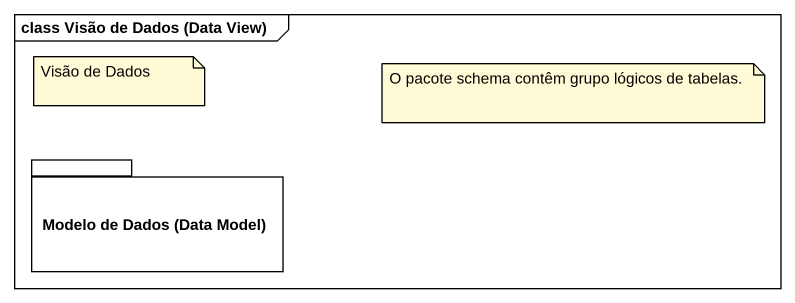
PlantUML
@startuml
mainframe class Visão de Dados (Data View)
package "Modelo de Dados (Data Model)" as Modelo_de_Dados_Data_Model {
}
note as N1
  Visão de Dados
end note
note as N2
  O pacote schema contêm grupo lógicos de tabelas.
end note
@enduml
